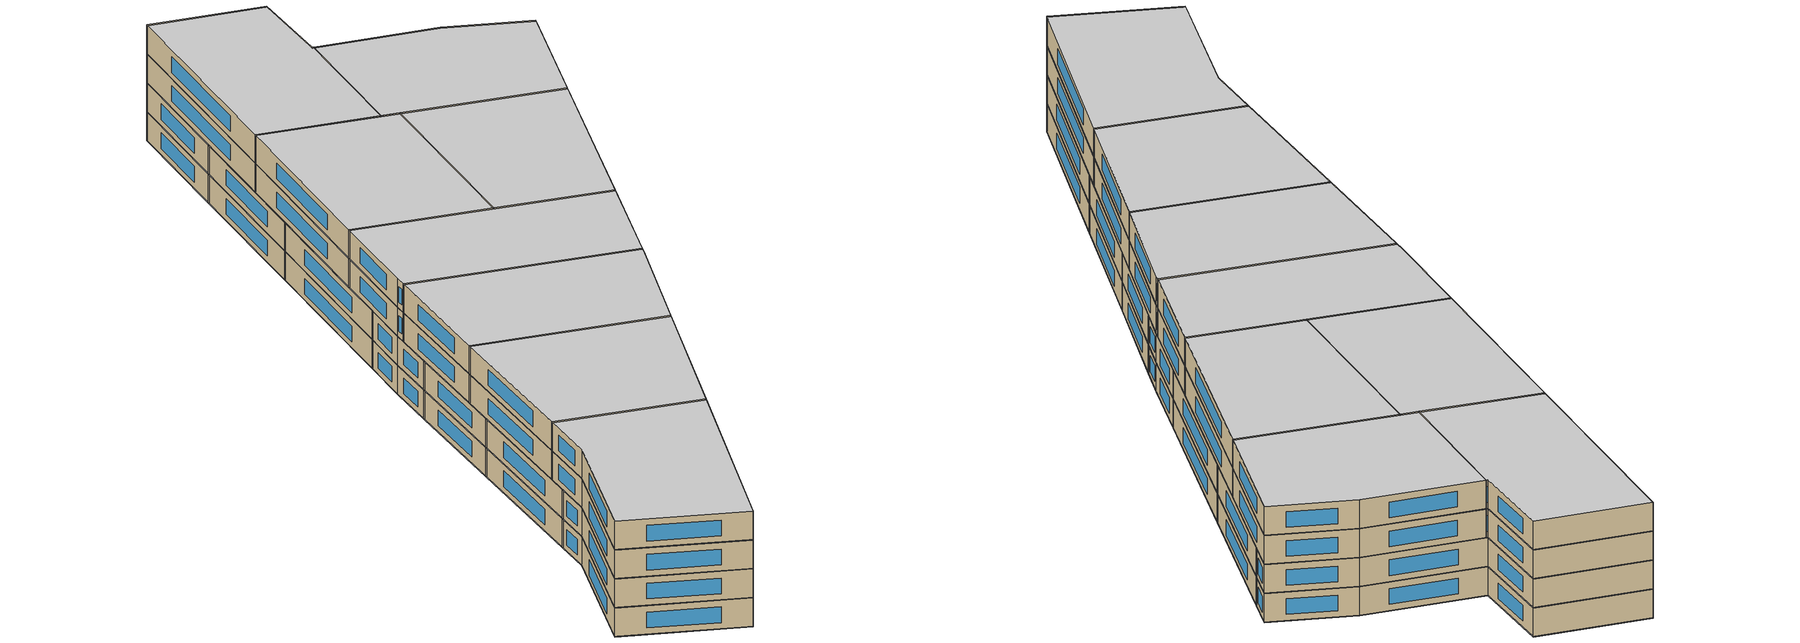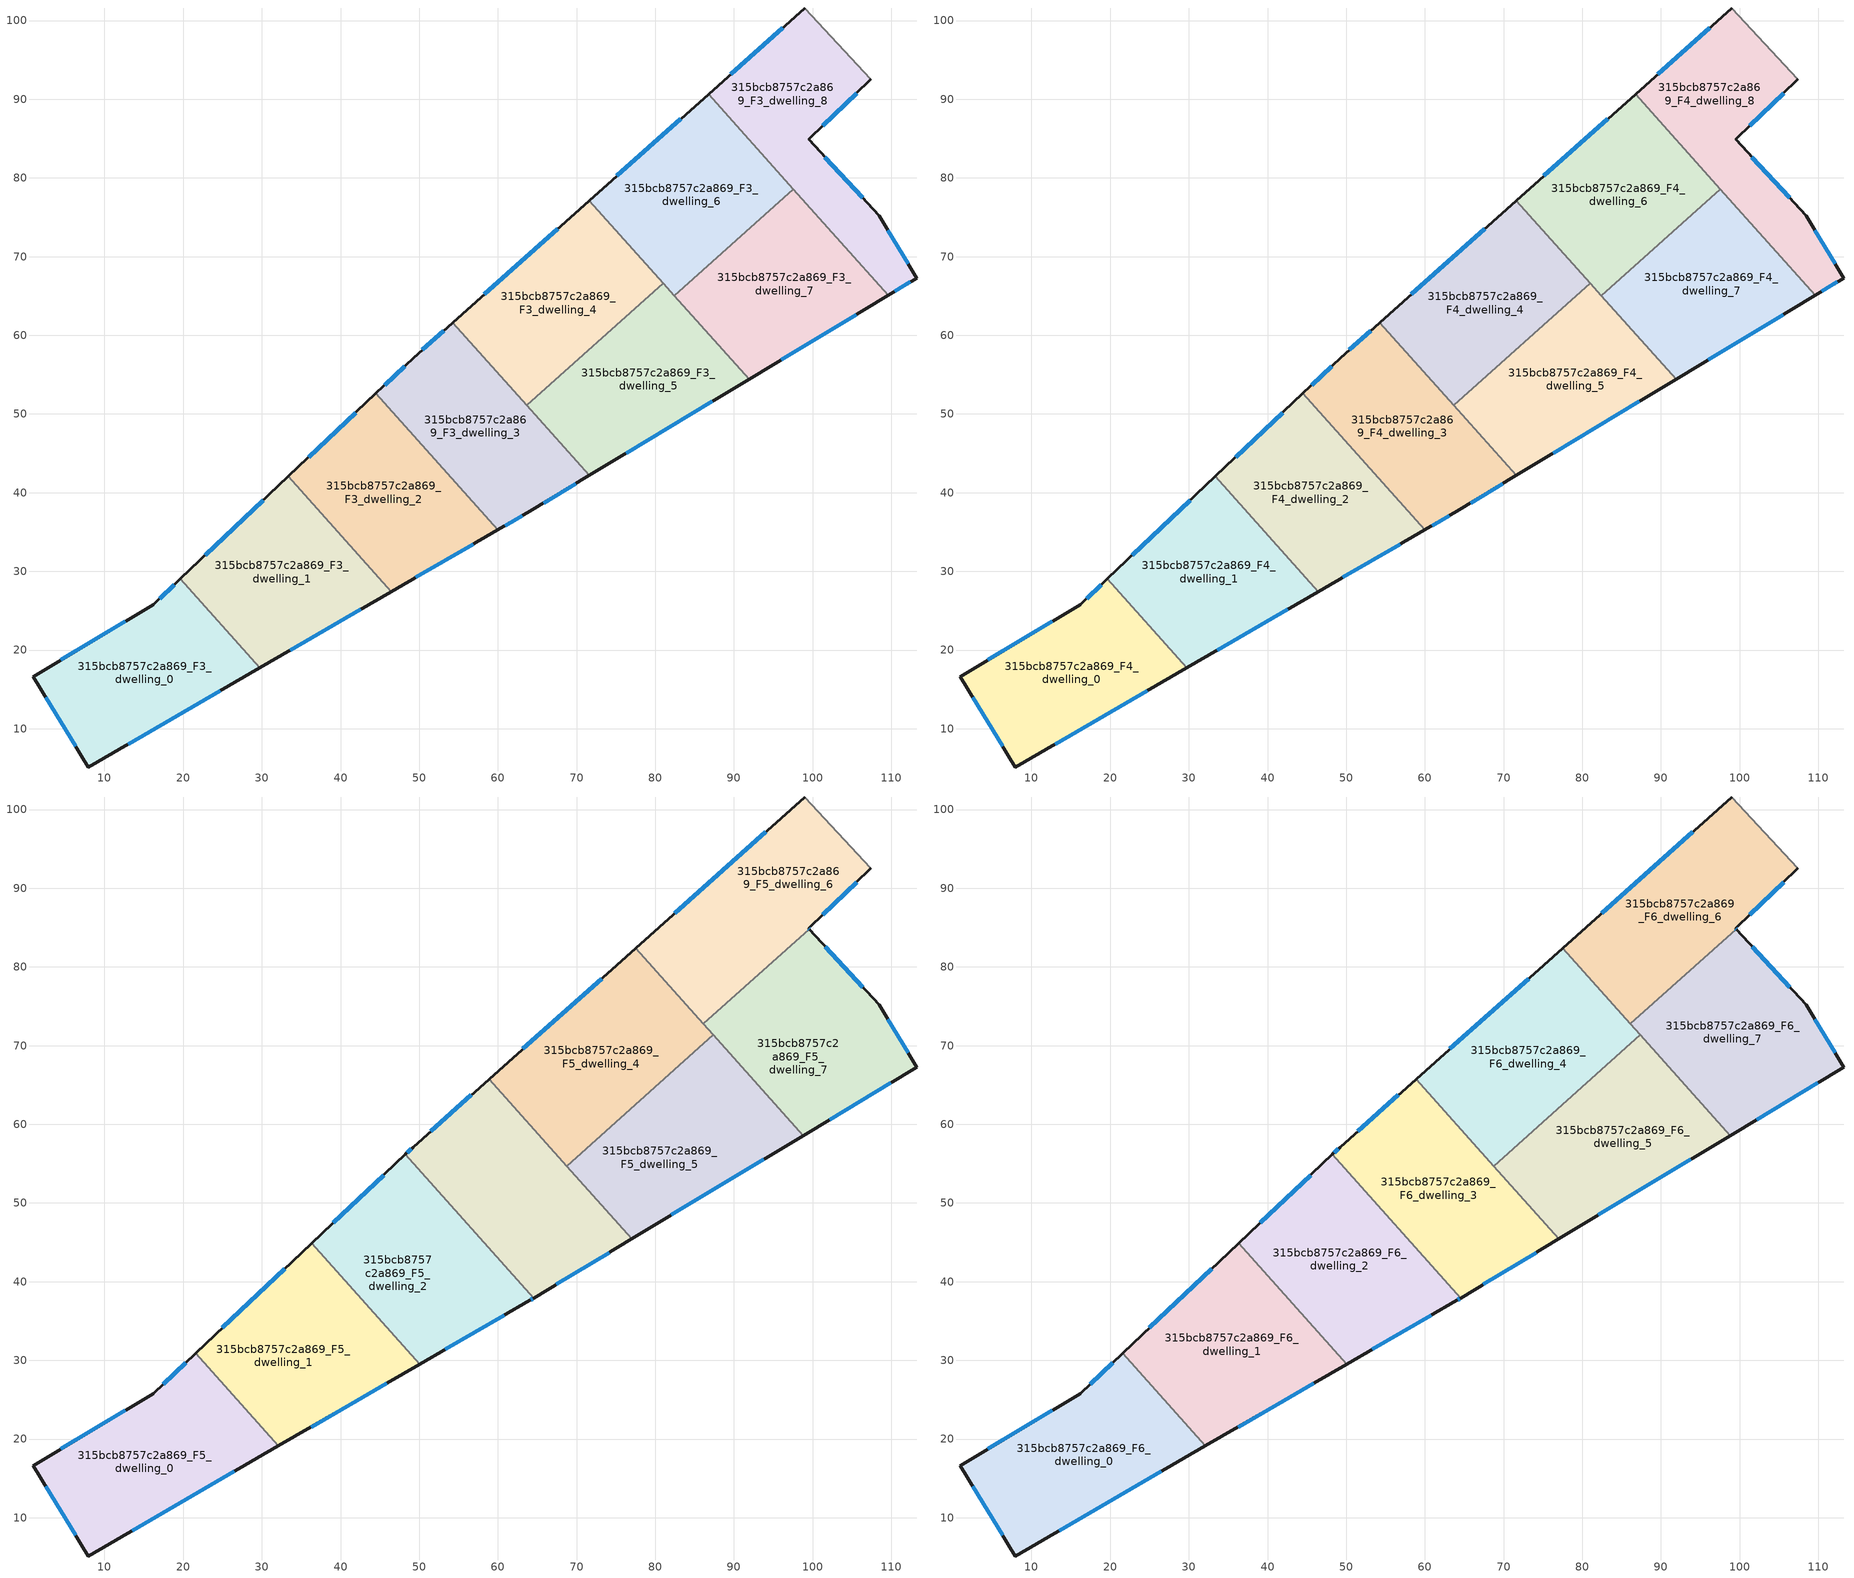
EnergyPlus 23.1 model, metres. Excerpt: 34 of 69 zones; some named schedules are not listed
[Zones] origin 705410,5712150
315bcb8757c2a869_F3_dwelling_0
 floor to 315bcb8757c2a869_F2_dwelling_0 (EU_floor_Construction): 29.74,17.76 19.65,29.05 16.2,25.78 0.94,16.64 7.95,5.14 z9
 wall outside (EU_wall_Construction): 29.74,17.76 7.95,5.14 0.94,16.64 16.2,25.78 19.65,29.05 z9:12
 wall to 315bcb8757c2a869_F3_dwelling_1 (EU_wall_Construction): 19.65,29.05 29.74,17.76 z9:12
 window (EU_Window_Construction): 6.33,7.8 2.56,13.98 / 4.47,18.75 12.67,23.66 / 17,26.53 18.85,28.29 / 24.7,14.84 12.99,8.06 z9.69:11.31
315bcb8757c2a869_F3_dwelling_1
 floor to 315bcb8757c2a869_F2_dwelling_1 (EU_floor_Construction): 46.45,27.43 33.37,42.06 19.65,29.05 29.74,17.76 z9
 wall outside (EU_wall_Construction): 19.65,29.05 33.37,42.06 / 46.45,27.43 29.74,17.76 z9:12
 wall to 315bcb8757c2a869_F3_dwelling_2 (EU_wall_Construction): 33.37,42.06 46.45,27.43 z9:12
 window (EU_Window_Construction): 22.83,32.06 30.19,39.05 / 42.58,25.19 33.61,20 z9.69:11.31
315bcb8757c2a869_F3_dwelling_2
 floor to 315bcb8757c2a869_F2_dwelling_2 (EU_floor_Construction): 60,35.27 44.49,52.61 33.37,42.06 46.45,27.43 z9
 wall outside (EU_wall_Construction): 33.37,42.06 44.49,52.61 / 60,35.27 46.45,27.43 z9:12
 wall to 315bcb8757c2a869_F3_dwelling_3 (EU_wall_Construction): 44.49,52.61 60,35.27 z9:12
 window (EU_Window_Construction): 35.94,44.5 41.92,50.17 / 56.86,33.46 49.59,29.25 z9.69:11.31
315bcb8757c2a869_F3_dwelling_3
 floor to 315bcb8757c2a869_F2_dwelling_3 (EU_floor_Construction): 71.63,42.19 54.27,61.61 49.23,57.1 44.49,52.61 60,35.27 64.04,37.61 z9
 wall outside (EU_wall_Construction): 71.63,42.19 64.04,37.61 60,35.27 / 44.49,52.61 49.23,57.1 54.27,61.61 z9:12
 wall to 315bcb8757c2a869_F3_dwelling_4 (EU_wall_Construction): 54.27,61.61 63.69,51.08 z9:12
 wall to 315bcb8757c2a869_F3_dwelling_5 (EU_wall_Construction): 63.69,51.08 71.63,42.19 z9:12
 window (EU_Window_Construction): 69.88,41.13 65.79,38.67 / 63.1,37.07 60.93,35.81 / 45.59,53.65 48.13,56.06 / 50.39,58.15 53.11,60.57 z9.69:11.31
315bcb8757c2a869_F3_dwelling_4
 floor to 315bcb8757c2a869_F2_dwelling_4 (EU_floor_Construction): 81.04,66.59 71.62,77.12 54.27,61.61 63.69,51.08 z9
 wall outside (EU_wall_Construction): 54.27,61.61 71.62,77.12 z9:12
 wall to 315bcb8757c2a869_F3_dwelling_5 (EU_wall_Construction): 81.04,66.59 63.69,51.08 z9:12
 wall to 315bcb8757c2a869_F3_dwelling_6 (EU_wall_Construction): 71.62,77.12 81.04,66.59 z9:12
 window (EU_Window_Construction): 58.29,65.2 67.61,73.53 z9.69:11.31
315bcb8757c2a869_F3_dwelling_5
 floor to 315bcb8757c2a869_F2_dwelling_5 (EU_floor_Construction): 91.92,54.42 81.04,66.59 63.69,51.08 71.63,42.19 z9
 wall outside (EU_wall_Construction): 91.92,54.42 71.63,42.19 z9:12
 wall to 315bcb8757c2a869_F3_dwelling_7 (EU_wall_Construction): 82.41,65.05 91.92,54.42 z9:12
 wall to 315bcb8757c2a869_F3_dwelling_6 (EU_wall_Construction): 81.04,66.59 82.41,65.05 z9:12
 window (EU_Window_Construction): 87.22,51.59 76.33,45.02 z9.69:11.31
315bcb8757c2a869_F3_dwelling_6
 floor to 315bcb8757c2a869_F2_dwelling_6 (EU_floor_Construction): 97.55,78.59 86.77,90.65 71.62,77.12 82.41,65.05 z9
 wall outside (EU_wall_Construction): 71.62,77.12 86.77,90.65 z9:12
 wall to 315bcb8757c2a869_F3_dwelling_7 (EU_wall_Construction): 97.55,78.59 82.41,65.05 z9:12
 wall to 315bcb8757c2a869_F3_dwelling_8 (EU_wall_Construction): 86.77,90.65 97.55,78.59 z9:12
 window (EU_Window_Construction): 75.13,80.25 83.26,87.51 z9.69:11.31
315bcb8757c2a869_F3_dwelling_7
 floor to 315bcb8757c2a869_F2_dwelling_7 (EU_floor_Construction): 109.62,65.09 97.55,78.59 82.41,65.05 91.92,54.42 z9
 wall outside (EU_wall_Construction): 109.62,65.09 91.92,54.42 z9:12
 wall to 315bcb8757c2a869_F3_dwelling_8 (EU_wall_Construction): 97.55,78.59 109.62,65.09 z9:12
 window (EU_Window_Construction): 105.52,62.62 96.01,56.89 z9.69:11.31
315bcb8757c2a869_F3_dwelling_8
 floor to 315bcb8757c2a869_F2_dwelling_8 (EU_floor_Construction): 113.24,67.28 108.43,75.21 99.47,84.88 107.41,92.54 99.02,101.59 86.77,90.65 109.62,65.09 z9
 wall outside (EU_wall_Construction): 86.77,90.65 99.02,101.59 / 107.41,92.54 99.47,84.88 108.43,75.21 113.24,67.28 109.62,65.09 z9:12
 wall adiabatic (EU_wall_Construction): 99.02,101.59 107.41,92.54 z9:12
 window (EU_Window_Construction): 101.55,82.65 106.36,77.45 / 109.55,73.38 112.13,69.12 / 112.4,66.77 110.46,65.6 / 89.61,93.18 96.18,99.06 / 105.57,90.77 101.31,86.66 z9.69:11.31
315bcb8757c2a869_F4_dwelling_0
 floor to 315bcb8757c2a869_F3_dwelling_0 (EU_floor_Construction): 29.74,17.76 19.65,29.05 16.2,25.78 0.94,16.64 7.95,5.14 z12
 wall outside (EU_wall_Construction): 29.74,17.76 7.95,5.14 0.94,16.64 16.2,25.78 19.65,29.05 z12:15
 wall to 315bcb8757c2a869_F4_dwelling_1 (EU_wall_Construction): 19.65,29.05 29.74,17.76 z12:15
 window (EU_Window_Construction): 6.33,7.8 2.56,13.98 / 4.47,18.75 12.67,23.66 / 17,26.53 18.85,28.29 / 24.7,14.84 12.99,8.06 z12.69:14.31
315bcb8757c2a869_F4_dwelling_1
 floor to 315bcb8757c2a869_F3_dwelling_1 (EU_floor_Construction): 46.45,27.43 33.37,42.06 19.65,29.05 29.74,17.76 z12
 wall outside (EU_wall_Construction): 19.65,29.05 33.37,42.06 / 46.45,27.43 29.74,17.76 z12:15
 wall to 315bcb8757c2a869_F4_dwelling_2 (EU_wall_Construction): 33.37,42.06 46.45,27.43 z12:15
 window (EU_Window_Construction): 22.83,32.06 30.19,39.05 / 42.58,25.19 33.61,20 z12.69:14.31
315bcb8757c2a869_F4_dwelling_2
 floor to 315bcb8757c2a869_F3_dwelling_2 (EU_floor_Construction): 60,35.27 44.49,52.61 33.37,42.06 46.45,27.43 z12
 wall outside (EU_wall_Construction): 33.37,42.06 44.49,52.61 / 60,35.27 46.45,27.43 z12:15
 wall to 315bcb8757c2a869_F4_dwelling_3 (EU_wall_Construction): 44.49,52.61 60,35.27 z12:15
 window (EU_Window_Construction): 35.94,44.5 41.92,50.17 / 56.86,33.46 49.59,29.25 z12.69:14.31
315bcb8757c2a869_F4_dwelling_3
 floor to 315bcb8757c2a869_F3_dwelling_3 (EU_floor_Construction): 71.63,42.19 54.27,61.61 49.23,57.1 44.49,52.61 60,35.27 64.04,37.61 z12
 wall outside (EU_wall_Construction): 71.63,42.19 64.04,37.61 60,35.27 / 44.49,52.61 49.23,57.1 54.27,61.61 z12:15
 wall to 315bcb8757c2a869_F4_dwelling_4 (EU_wall_Construction): 54.27,61.61 63.69,51.08 z12:15
 wall to 315bcb8757c2a869_F4_dwelling_5 (EU_wall_Construction): 63.69,51.08 71.63,42.19 z12:15
 window (EU_Window_Construction): 69.88,41.13 65.79,38.67 / 63.1,37.07 60.93,35.81 / 45.59,53.65 48.13,56.06 / 50.39,58.15 53.11,60.57 z12.69:14.31
315bcb8757c2a869_F4_dwelling_4
 floor to 315bcb8757c2a869_F3_dwelling_4 (EU_floor_Construction): 81.04,66.59 71.62,77.12 54.27,61.61 63.69,51.08 z12
 wall outside (EU_wall_Construction): 54.27,61.61 71.62,77.12 z12:15
 wall to 315bcb8757c2a869_F4_dwelling_5 (EU_wall_Construction): 81.04,66.59 63.69,51.08 z12:15
 wall to 315bcb8757c2a869_F4_dwelling_6 (EU_wall_Construction): 71.62,77.12 81.04,66.59 z12:15
 window (EU_Window_Construction): 58.29,65.2 67.61,73.53 z12.69:14.31
 ceiling adiabatic (EU_roof_Construction): 71.63,77.11 81.04,66.59 68.29,55.19 58.87,65.72 z15
315bcb8757c2a869_F4_dwelling_5
 floor to 315bcb8757c2a869_F3_dwelling_5 (EU_floor_Construction): 91.92,54.42 81.04,66.59 63.69,51.08 71.63,42.19 z12
 wall outside (EU_wall_Construction): 91.92,54.42 71.63,42.19 z12:15
 wall to 315bcb8757c2a869_F4_dwelling_7 (EU_wall_Construction): 82.41,65.05 91.92,54.42 z12:15
 wall to 315bcb8757c2a869_F4_dwelling_6 (EU_wall_Construction): 81.04,66.59 82.41,65.05 z12:15
 window (EU_Window_Construction): 87.22,51.59 76.33,45.02 z12.69:14.31
 ceiling adiabatic (EU_roof_Construction): 81.48,66.09 68.73,54.7 77.01,45.44 91.92,54.42 71.63,42.19 77.01,45.44 68.29,55.19 63.69,51.08 81.04,66.59 z15
315bcb8757c2a869_F4_dwelling_6
 floor to 315bcb8757c2a869_F3_dwelling_6 (EU_floor_Construction): 97.55,78.59 86.77,90.65 71.62,77.12 82.41,65.05 z12
 wall outside (EU_wall_Construction): 71.62,77.12 86.77,90.65 z12:15
 wall to 315bcb8757c2a869_F4_dwelling_7 (EU_wall_Construction): 97.55,78.59 82.41,65.05 z12:15
 wall to 315bcb8757c2a869_F4_dwelling_8 (EU_wall_Construction): 86.77,90.65 97.55,78.59 z12:15
 window (EU_Window_Construction): 75.13,80.25 83.26,87.51 z12.69:14.31
 ceiling adiabatic (EU_roof_Construction): 86.77,90.65 77.52,82.38 88.3,70.32 82.41,65.05 71.62,77.12 z15
315bcb8757c2a869_F4_dwelling_7
 floor to 315bcb8757c2a869_F3_dwelling_7 (EU_floor_Construction): 109.62,65.09 97.55,78.59 82.41,65.05 91.92,54.42 z12
 wall outside (EU_wall_Construction): 109.62,65.09 91.92,54.42 z12:15
 wall to 315bcb8757c2a869_F4_dwelling_8 (EU_wall_Construction): 97.55,78.59 109.62,65.09 z12:15
 window (EU_Window_Construction): 105.52,62.62 96.01,56.89 z12.69:14.31
 ceiling adiabatic (EU_roof_Construction): 88.3,70.32 98.8,58.57 91.92,54.42 82.41,65.05 z15
315bcb8757c2a869_F4_dwelling_8
 floor to 315bcb8757c2a869_F3_dwelling_8 (EU_floor_Construction): 113.24,67.28 108.43,75.21 99.47,84.88 107.41,92.54 99.02,101.59 86.77,90.65 109.62,65.09 z12
 wall outside (EU_wall_Construction): 86.77,90.65 99.02,101.59 / 107.41,92.54 99.47,84.88 108.43,75.21 113.24,67.28 109.62,65.09 z12:15
 wall adiabatic (EU_wall_Construction): 99.02,101.59 107.41,92.54 z12:15
 window (EU_Window_Construction): 101.55,82.65 106.36,77.45 / 109.55,73.38 112.13,69.12 / 112.4,66.77 110.46,65.6 / 89.61,93.18 96.18,99.06 / 105.57,90.77 101.31,86.66 z12.69:14.31
315bcb8757c2a869_F5_dwelling_0
 floor to 315bcb8757c2a869_F4_dwelling_0 (EU_floor_Construction): 29.74,17.76 19.65,29.05 16.2,25.78 0.94,16.64 7.95,5.14 z15
 floor to 315bcb8757c2a869_F4_dwelling_1 (EU_floor_Construction): 32.09,19.12 21.58,30.88 19.65,29.05 29.74,17.76 z15
 wall outside (EU_wall_Construction): 32.09,19.12 7.95,5.14 0.94,16.64 16.2,25.78 21.58,30.88 z15:18
 wall to 315bcb8757c2a869_F5_dwelling_1 (EU_wall_Construction): 21.58,30.88 32.09,19.12 z15:18
 window (EU_Window_Construction): 6.33,7.8 2.56,13.98 / 4.47,18.75 12.67,23.66 / 17.44,26.96 20.33,29.7 / 26.5,15.88 13.54,8.37 z15.69:17.31
315bcb8757c2a869_F5_dwelling_1
 floor to 315bcb8757c2a869_F4_dwelling_1 (EU_floor_Construction): 46.45,27.43 33.37,42.06 21.58,30.88 32.09,19.12 z15
 floor to 315bcb8757c2a869_F4_dwelling_2 (EU_floor_Construction): 50.06,29.52 36.34,44.88 33.37,42.06 46.45,27.43 z15
 wall outside (EU_wall_Construction): 21.58,30.88 36.34,44.88 / 50.06,29.52 32.09,19.12 z15:18
 wall to 315bcb8757c2a869_F5_dwelling_2 (EU_wall_Construction): 36.34,44.88 50.06,29.52 z15:18
 window (EU_Window_Construction): 24.99,34.12 32.92,41.64 / 45.9,27.11 36.25,21.53 z15.69:17.31
315bcb8757c2a869_F5_dwelling_2
 floor to 315bcb8757c2a869_F4_dwelling_2 (EU_floor_Construction): 60,35.27 44.49,52.61 36.34,44.88 50.06,29.52 z15
 floor to 315bcb8757c2a869_F4_dwelling_3 (EU_floor_Construction): 64.04,37.61 64.55,37.92 48.24,56.17 44.49,52.61 60,35.27 z15
 wall outside (EU_wall_Construction): 36.34,44.88 48.24,56.17 / 64.55,37.92 64.04,37.61 50.06,29.52 z15:18
 wall to 315bcb8757c2a869_F5_dwelling_3 (EU_wall_Construction): 48.24,56.17 64.55,37.92 z15:18
 window (EU_Window_Construction): 60.8,35.74 53.3,31.39 / 39.09,47.49 45.49,53.55 / 64.43,37.85 64.16,37.68 z15.69:17.31
315bcb8757c2a869_F5_dwelling_3
 floor to 315bcb8757c2a869_F4_dwelling_3 (EU_floor_Construction): 71.63,42.19 54.27,61.61 49.23,57.1 48.24,56.17 64.55,37.92 z15
 floor to 315bcb8757c2a869_F4_dwelling_4 (EU_floor_Construction): 68.29,55.19 58.87,65.72 54.27,61.61 63.69,51.08 z15
 floor to 315bcb8757c2a869_F4_dwelling_5 (EU_floor_Construction): 77.01,45.44 68.29,55.19 63.69,51.08 71.63,42.19 z15
 wall outside (EU_wall_Construction): 48.24,56.17 49.23,57.1 58.87,65.72 / 77.01,45.43 64.55,37.92 z15:18
 wall to 315bcb8757c2a869_F5_dwelling_4 (EU_wall_Construction): 58.87,65.72 68.73,54.7 z15:18
 wall to 315bcb8757c2a869_F5_dwelling_5 (EU_wall_Construction): 68.73,54.7 77.01,45.43 z15:18
 window (EU_Window_Construction): 48.47,56.38 49,56.89 / 51.46,59.1 56.64,63.73 / 74.13,43.7 67.44,39.66 z15.69:17.31
315bcb8757c2a869_F5_dwelling_4
 floor adiabatic (EU_floor_Construction): 87.37,71.36 77.52,82.38 58.87,65.72 68.73,54.7 z15
 wall outside (EU_wall_Construction): 58.87,65.72 77.52,82.38 z15:18
 wall to 315bcb8757c2a869_F5_dwelling_5 (EU_wall_Construction): 87.37,71.36 68.73,54.7 z15:18
 wall to 315bcb8757c2a869_F5_dwelling_6 (EU_wall_Construction): 77.52,82.38 86.12,72.76 z15:18
 wall to 315bcb8757c2a869_F5_dwelling_7 (EU_wall_Construction): 86.12,72.76 87.37,71.36 z15:18
 window (EU_Window_Construction): 63.19,69.58 73.2,78.52 z15.69:17.31
315bcb8757c2a869_F5_dwelling_5
 floor to 315bcb8757c2a869_F4_dwelling_5 (EU_floor_Construction): 91.92,54.42 81.48,66.09 68.73,54.7 77.01,45.44 z15
 floor adiabatic (EU_floor_Construction): 91.92,54.42 77.01,45.43 98.8,58.57 87.37,71.36 81.48,66.09 z15
 wall outside (EU_wall_Construction): 98.8,58.57 77.01,45.43 z15:18
 wall to 315bcb8757c2a869_F5_dwelling_7 (EU_wall_Construction): 87.37,71.36 98.8,58.57 z15:18
 window (EU_Window_Construction): 93.76,55.53 82.06,48.48 z15.69:17.31
315bcb8757c2a869_F5_dwelling_6
 floor to 315bcb8757c2a869_F4_dwelling_8 (EU_floor_Construction): 99.57,84.78 99.47,84.88 107.41,92.54 99.02,101.59 86.77,90.65 95.37,81.03 z15
 floor to 315bcb8757c2a869_F4_dwelling_6 (EU_floor_Construction): 95.37,81.03 86.77,90.65 77.52,82.38 86.12,72.76 z15
 wall outside (EU_wall_Construction): 77.52,82.38 99.02,101.59 / 107.41,92.54 99.47,84.88 99.57,84.78 z15:18
 wall to 315bcb8757c2a869_F5_dwelling_7 (EU_wall_Construction): 99.57,84.78 86.12,72.76 z15:18
 wall adiabatic (EU_wall_Construction): 99.02,101.59 107.41,92.54 z15:18
 window (EU_Window_Construction): 82.49,86.83 94.04,97.15 / 105.57,90.77 101.31,86.66 / 99.5,84.86 99.55,84.81 z15.69:17.31
315bcb8757c2a869_F5_dwelling_7
 floor to 315bcb8757c2a869_F4_dwelling_7 (EU_floor_Construction): 109.62,65.09 97.55,78.59 88.3,70.32 98.8,58.57 z15
 floor to 315bcb8757c2a869_F4_dwelling_6 (EU_floor_Construction): 97.55,78.59 95.37,81.03 86.12,72.76 88.3,70.32 z15
 floor to 315bcb8757c2a869_F4_dwelling_8 (EU_floor_Construction): 113.24,67.28 108.43,75.21 99.57,84.78 95.37,81.03 109.62,65.09 z15
 wall outside (EU_wall_Construction): 99.57,84.78 108.43,75.21 113.24,67.28 98.8,58.57 z15:18
 window (EU_Window_Construction): 109.9,65.26 102.14,60.59 / 101.62,82.57 106.38,77.43 / 109.55,73.38 112.13,69.12 z15.69:17.31
315bcb8757c2a869_F6_dwelling_0
 floor to 315bcb8757c2a869_F5_dwelling_0 (EU_floor_Construction): 32.09,19.12 21.58,30.88 16.2,25.78 0.94,16.64 7.95,5.14 z18
 wall outside (EU_wall_Construction): 32.09,19.12 7.95,5.14 0.94,16.64 16.2,25.78 21.58,30.88 z18:21
 wall to 315bcb8757c2a869_F6_dwelling_1 (EU_wall_Construction): 21.58,30.88 32.09,19.12 z18:21
 window (EU_Window_Construction): 6.33,7.8 2.56,13.98 / 4.47,18.75 12.67,23.66 / 17.44,26.96 20.33,29.7 / 26.5,15.88 13.54,8.37 z18.69:20.31
 ceiling to 315bcb8757c2a869_F7_dwelling_0 (EU_floor_Construction): 21.58,30.88 32.09,19.12 7.95,5.14 0.94,16.64 16.2,25.78 z21
315bcb8757c2a869_F6_dwelling_1
 floor to 315bcb8757c2a869_F5_dwelling_1 (EU_floor_Construction): 50.06,29.52 36.34,44.88 21.58,30.88 32.09,19.12 z18
 wall outside (EU_wall_Construction): 21.58,30.88 36.34,44.88 / 50.06,29.52 32.09,19.12 z18:21
 wall to 315bcb8757c2a869_F6_dwelling_2 (EU_wall_Construction): 36.34,44.88 50.06,29.52 z18:21
 window (EU_Window_Construction): 24.99,34.12 32.92,41.64 / 45.9,27.11 36.25,21.53 z18.69:20.31
 ceiling to 315bcb8757c2a869_F7_dwelling_1 (EU_floor_Construction): 36.34,44.88 50.06,29.52 32.09,19.12 21.58,30.88 z21
315bcb8757c2a869_F6_dwelling_2
 floor to 315bcb8757c2a869_F5_dwelling_2 (EU_floor_Construction): 64.04,37.61 64.55,37.92 48.24,56.17 36.34,44.88 50.06,29.52 z18
 wall outside (EU_wall_Construction): 36.34,44.88 48.24,56.17 / 64.55,37.92 64.04,37.61 50.06,29.52 z18:21
 wall to 315bcb8757c2a869_F6_dwelling_3 (EU_wall_Construction): 48.24,56.17 64.55,37.92 z18:21
 window (EU_Window_Construction): 60.8,35.74 53.3,31.39 / 39.09,47.49 45.49,53.55 / 64.43,37.85 64.16,37.68 z18.69:20.31
 ceiling to 315bcb8757c2a869_F7_dwelling_2 (EU_floor_Construction): 48.24,56.17 64.55,37.92 64.04,37.61 50.06,29.52 36.34,44.88 z21
315bcb8757c2a869_F6_dwelling_3
 floor to 315bcb8757c2a869_F5_dwelling_3 (EU_floor_Construction): 77.01,45.43 58.87,65.72 49.23,57.1 48.24,56.17 64.55,37.92 z18
 wall outside (EU_wall_Construction): 48.24,56.17 49.23,57.1 58.87,65.72 / 77.01,45.43 64.55,37.92 z18:21
 wall to 315bcb8757c2a869_F6_dwelling_4 (EU_wall_Construction): 58.87,65.72 68.73,54.7 z18:21
 wall to 315bcb8757c2a869_F6_dwelling_5 (EU_wall_Construction): 68.73,54.7 77.01,45.43 z18:21
 window (EU_Window_Construction): 48.47,56.38 49,56.89 / 51.46,59.1 56.64,63.73 / 74.13,43.7 67.44,39.66 z18.69:20.31
 ceiling to 315bcb8757c2a869_F7_dwelling_3 (EU_floor_Construction): 58.87,65.72 77.01,45.43 64.55,37.92 48.24,56.17 49.23,57.1 z21
315bcb8757c2a869_F6_dwelling_4
 floor to 315bcb8757c2a869_F5_dwelling_4 (EU_floor_Construction): 87.37,71.36 77.52,82.38 58.87,65.72 68.73,54.7 z18
 wall outside (EU_wall_Construction): 58.87,65.72 77.52,82.38 z18:21
 wall to 315bcb8757c2a869_F6_dwelling_5 (EU_wall_Construction): 87.37,71.36 68.73,54.7 z18:21
 wall to 315bcb8757c2a869_F6_dwelling_6 (EU_wall_Construction): 77.52,82.38 86.12,72.76 z18:21
 wall to 315bcb8757c2a869_F6_dwelling_7 (EU_wall_Construction): 86.12,72.76 87.37,71.36 z18:21
 window (EU_Window_Construction): 63.19,69.58 73.2,78.52 z18.69:20.31
 ceiling to 315bcb8757c2a869_F7_dwelling_4 (EU_floor_Construction): 77.52,82.38 87.37,71.36 68.73,54.7 58.87,65.72 z21
315bcb8757c2a869_F6_dwelling_5
 floor to 315bcb8757c2a869_F5_dwelling_5 (EU_floor_Construction): 98.8,58.57 87.37,71.36 68.73,54.7 77.01,45.43 z18
 wall outside (EU_wall_Construction): 98.8,58.57 77.01,45.43 z18:21
 wall to 315bcb8757c2a869_F6_dwelling_7 (EU_wall_Construction): 87.37,71.36 98.8,58.57 z18:21
 window (EU_Window_Construction): 93.76,55.53 82.06,48.48 z18.69:20.31
 ceiling to 315bcb8757c2a869_F7_dwelling_5 (EU_floor_Construction): 87.37,71.36 98.8,58.57 77.01,45.43 68.73,54.7 z21
315bcb8757c2a869_F6_dwelling_6
 floor to 315bcb8757c2a869_F5_dwelling_6 (EU_floor_Construction): 99.57,84.78 99.47,84.88 107.41,92.54 99.02,101.59 77.52,82.38 86.12,72.76 z18
 wall outside (EU_wall_Construction): 77.52,82.38 99.02,101.59 / 107.41,92.54 99.47,84.88 99.57,84.78 z18:21
 wall to 315bcb8757c2a869_F6_dwelling_7 (EU_wall_Construction): 99.57,84.78 86.12,72.76 z18:21
 wall adiabatic (EU_wall_Construction): 99.02,101.59 107.41,92.54 z18:21
 window (EU_Window_Construction): 82.49,86.83 94.04,97.15 / 105.57,90.77 101.31,86.66 / 99.5,84.86 99.55,84.81 z18.69:20.31
 ceiling to 315bcb8757c2a869_F7_dwelling_6 (EU_floor_Construction): 99.02,101.59 107.41,92.54 99.47,84.88 99.57,84.78 86.12,72.76 77.52,82.38 z21
315bcb8757c2a869_F6_dwelling_7
 floor to 315bcb8757c2a869_F5_dwelling_7 (EU_floor_Construction): 113.24,67.28 108.43,75.21 99.57,84.78 86.12,72.76 98.8,58.57 z18
 wall outside (EU_wall_Construction): 99.57,84.78 108.43,75.21 113.24,67.28 98.8,58.57 z18:21
 window (EU_Window_Construction): 109.9,65.26 102.14,60.59 / 101.62,82.57 106.38,77.43 / 109.55,73.38 112.13,69.12 z18.69:20.31
 ceiling to 315bcb8757c2a869_F7_dwelling_7 (EU_floor_Construction): 108.43,75.21 113.24,67.28 98.8,58.57 86.12,72.76 99.57,84.78 z21
[Building]
EU S2 Campaign: North Axis=0; Terrain=City; Solar Distribution=FullExterior
[Site:Location]
London: Latitude=51.5; Longitude=-0.5; Time Zone=0; Elevation=25
[SizingPeriod:WeatherFileDays]
AnnualSizingPeriod: Begin Month=1; Begin Day of Month=1; End Month=12; End Day of Month=31; Day of Week for Start Day=Monday; Use Weather File Daylight Saving Period=No; Use Weather File Rain and Snow Indicators=No
[MATERIAL]
EU_InternalMass_Material: Roughness=MediumRough; Thickness=0.1; Conductivity=1; Density=1800; Specific Heat=900; Thermal Absorptance=0.9; Solar Absorptance=0.7; Visible Absorptance=0.7
[MATERIAL:NOMASS] Roughness=MediumRough; Thermal Absorptance=0.9; Solar Absorptance=0.7; Visible Absorptance=0.7
Name | Thermal Resistance
EU_wall_NoMass | 0.635353
EU_roof_NoMass | 0.675062
EU_floor_NoMass | 1.96382
[WINDOWMATERIAL:SIMPLEGLAZINGSYSTEM]
EU_Window_SimpleGlazing: UFactor=2.96269; Solar Heat Gain Coefficient=0.76; Visible Transmittance=0.76
[CONSTRUCTION]
EU_wall_Construction: EU_wall_NoMass
EU_roof_Construction: EU_roof_NoMass
EU_floor_Construction: EU_floor_NoMass
EU_InternalMass_Construction: EU_InternalMass_Material
EU_Window_Construction: EU_Window_SimpleGlazing
[ZONE] Type=1; Multiplier=1; Ceiling Height=autocalculate; Floor Area=autocalculate; Part of Total Floor Area=Yes
Name | Volume
315bcb8757c2a869_F3_dwelling_0; 315bcb8757c2a869_F4_dwelling_0 | 985.807
315bcb8757c2a869_F5_dwelling_0; 315bcb8757c2a869_F6_dwelling_0 | 1109.05
315bcb8757c2a869_F3_dwelling_1; 315bcb8757c2a869_F4_dwelling_1 | 985.857
315bcb8757c2a869_F5_dwelling_1; 315bcb8757c2a869_F6_dwelling_1; 315bcb8757c2a869_F5_dwelling_4; 315bcb8757c2a869_F6_dwelling_4 | 1109.09
315bcb8757c2a869_F3_dwelling_2; 315bcb8757c2a869_F4_dwelling_2 | 985.852
315bcb8757c2a869_F5_dwelling_2; 315bcb8757c2a869_F6_dwelling_2 | 1108.99
315bcb8757c2a869_F3_dwelling_3; 315bcb8757c2a869_F4_dwelling_3 | 985.816
315bcb8757c2a869_F5_dwelling_3; 315bcb8757c2a869_F6_dwelling_3 | 1109.08
315bcb8757c2a869_F3_dwelling_4; 315bcb8757c2a869_F4_dwelling_4 | 985.805
315bcb8757c2a869_F3_dwelling_5; 315bcb8757c2a869_F4_dwelling_5 | 985.882
315bcb8757c2a869_F5_dwelling_5; 315bcb8757c2a869_F6_dwelling_5; 315bcb8757c2a869_F5_dwelling_6; 315bcb8757c2a869_F6_dwelling_6 | 1109.02
315bcb8757c2a869_F3_dwelling_6; 315bcb8757c2a869_F4_dwelling_6 | 985.81
315bcb8757c2a869_F3_dwelling_7; 315bcb8757c2a869_F4_dwelling_7 | 985.832
315bcb8757c2a869_F5_dwelling_7; 315bcb8757c2a869_F6_dwelling_7 | 1109.1
315bcb8757c2a869_F3_dwelling_8; 315bcb8757c2a869_F4_dwelling_8 | 985.793
[INTERNALMASS] Construction=EU_InternalMass_Construction
Name | Zone or ZoneList | Surface Area
315bcb8757c2a869_F3_dwelling_0_EU_InternalMass | 315bcb8757c2a869_F3_dwelling_0 | 328.602
315bcb8757c2a869_F3_dwelling_1_EU_InternalMass | 315bcb8757c2a869_F3_dwelling_1 | 328.619
315bcb8757c2a869_F3_dwelling_2_EU_InternalMass | 315bcb8757c2a869_F3_dwelling_2 | 328.618
315bcb8757c2a869_F3_dwelling_3_EU_InternalMass | 315bcb8757c2a869_F3_dwelling_3 | 328.605
315bcb8757c2a869_F3_dwelling_4_EU_InternalMass | 315bcb8757c2a869_F3_dwelling_4 | 328.601
315bcb8757c2a869_F3_dwelling_5_EU_InternalMass | 315bcb8757c2a869_F3_dwelling_5 | 328.63
315bcb8757c2a869_F3_dwelling_6_EU_InternalMass | 315bcb8757c2a869_F3_dwelling_6 | 328.606
315bcb8757c2a869_F3_dwelling_7_EU_InternalMass | 315bcb8757c2a869_F3_dwelling_7 | 328.617
315bcb8757c2a869_F3_dwelling_8_EU_InternalMass | 315bcb8757c2a869_F3_dwelling_8 | 328.598
315bcb8757c2a869_F4_dwelling_0_EU_InternalMass | 315bcb8757c2a869_F4_dwelling_0 | 328.602
315bcb8757c2a869_F4_dwelling_1_EU_InternalMass | 315bcb8757c2a869_F4_dwelling_1 | 328.619
315bcb8757c2a869_F4_dwelling_2_EU_InternalMass | 315bcb8757c2a869_F4_dwelling_2 | 328.618
315bcb8757c2a869_F4_dwelling_3_EU_InternalMass | 315bcb8757c2a869_F4_dwelling_3 | 328.605
315bcb8757c2a869_F4_dwelling_4_EU_InternalMass | 315bcb8757c2a869_F4_dwelling_4 | 328.601
315bcb8757c2a869_F4_dwelling_5_EU_InternalMass | 315bcb8757c2a869_F4_dwelling_5 | 328.63
315bcb8757c2a869_F4_dwelling_6_EU_InternalMass | 315bcb8757c2a869_F4_dwelling_6 | 328.606
315bcb8757c2a869_F4_dwelling_7_EU_InternalMass | 315bcb8757c2a869_F4_dwelling_7 | 328.617
315bcb8757c2a869_F4_dwelling_8_EU_InternalMass | 315bcb8757c2a869_F4_dwelling_8 | 328.598
315bcb8757c2a869_F5_dwelling_0_EU_InternalMass | 315bcb8757c2a869_F5_dwelling_0 | 369.683
315bcb8757c2a869_F5_dwelling_1_EU_InternalMass | 315bcb8757c2a869_F5_dwelling_1 | 369.695
315bcb8757c2a869_F5_dwelling_2_EU_InternalMass | 315bcb8757c2a869_F5_dwelling_2 | 369.664
315bcb8757c2a869_F5_dwelling_3_EU_InternalMass | 315bcb8757c2a869_F5_dwelling_3 | 369.705
315bcb8757c2a869_F5_dwelling_4_EU_InternalMass | 315bcb8757c2a869_F5_dwelling_4 | 369.7
315bcb8757c2a869_F5_dwelling_5_EU_InternalMass | 315bcb8757c2a869_F5_dwelling_5 | 369.67
315bcb8757c2a869_F5_dwelling_6_EU_InternalMass | 315bcb8757c2a869_F5_dwelling_6 | 369.676
315bcb8757c2a869_F5_dwelling_7_EU_InternalMass | 315bcb8757c2a869_F5_dwelling_7 | 369.698
315bcb8757c2a869_F6_dwelling_0_EU_InternalMass | 315bcb8757c2a869_F6_dwelling_0 | 369.683
315bcb8757c2a869_F6_dwelling_1_EU_InternalMass | 315bcb8757c2a869_F6_dwelling_1 | 369.695
315bcb8757c2a869_F6_dwelling_2_EU_InternalMass | 315bcb8757c2a869_F6_dwelling_2 | 369.664
315bcb8757c2a869_F6_dwelling_3_EU_InternalMass | 315bcb8757c2a869_F6_dwelling_3 | 369.705
315bcb8757c2a869_F6_dwelling_4_EU_InternalMass | 315bcb8757c2a869_F6_dwelling_4 | 369.7
315bcb8757c2a869_F6_dwelling_5_EU_InternalMass | 315bcb8757c2a869_F6_dwelling_5 | 369.67
315bcb8757c2a869_F6_dwelling_6_EU_InternalMass | 315bcb8757c2a869_F6_dwelling_6 | 369.676
315bcb8757c2a869_F6_dwelling_7_EU_InternalMass | 315bcb8757c2a869_F6_dwelling_7 | 369.698
[OTHEREQUIPMENT] Fuel Type=Electricity; Design Level Calculation Method=Watts/Area; Power per Zone Floor Area=1; Fraction Latent=0; Fraction Radiant=0; Fraction Lost=0; Carbon Dioxide Generation Rate=0; EndUse Subcategory=EU_Step8_InternalGains
Name | Zone or ZoneList or Space or SpaceList | Schedule
EU_Step8_InternalGain_315bcb8757c2a869_F3_dwelling_0_f000 | 315bcb8757c2a869_F3_dwelling_0 | EU_Step8_GainSchedule_315bcb8757c2a869_F3_dwelling_0_f000
EU_Step8_InternalGain_315bcb8757c2a869_F3_dwelling_1_f000 | 315bcb8757c2a869_F3_dwelling_1 | EU_Step8_GainSchedule_315bcb8757c2a869_F3_dwelling_1_f000
EU_Step8_InternalGain_315bcb8757c2a869_F3_dwelling_2_f000 | 315bcb8757c2a869_F3_dwelling_2 | EU_Step8_GainSchedule_315bcb8757c2a869_F3_dwelling_2_f000
EU_Step8_InternalGain_315bcb8757c2a869_F3_dwelling_3_f000 | 315bcb8757c2a869_F3_dwelling_3 | EU_Step8_GainSchedule_315bcb8757c2a869_F3_dwelling_3_f000
EU_Step8_InternalGain_315bcb8757c2a869_F3_dwelling_4_f000 | 315bcb8757c2a869_F3_dwelling_4 | EU_Step8_GainSchedule_315bcb8757c2a869_F3_dwelling_4_f000
EU_Step8_InternalGain_315bcb8757c2a869_F3_dwelling_5_f000 | 315bcb8757c2a869_F3_dwelling_5 | EU_Step8_GainSchedule_315bcb8757c2a869_F3_dwelling_5_f000
EU_Step8_InternalGain_315bcb8757c2a869_F3_dwelling_6_f000 | 315bcb8757c2a869_F3_dwelling_6 | EU_Step8_GainSchedule_315bcb8757c2a869_F3_dwelling_6_f000
EU_Step8_InternalGain_315bcb8757c2a869_F3_dwelling_7_f000 | 315bcb8757c2a869_F3_dwelling_7 | EU_Step8_GainSchedule_315bcb8757c2a869_F3_dwelling_7_f000
EU_Step8_InternalGain_315bcb8757c2a869_F3_dwelling_8_f000 | 315bcb8757c2a869_F3_dwelling_8 | EU_Step8_GainSchedule_315bcb8757c2a869_F3_dwelling_8_f000
EU_Step8_InternalGain_315bcb8757c2a869_F4_dwelling_0_f000 | 315bcb8757c2a869_F4_dwelling_0 | EU_Step8_GainSchedule_315bcb8757c2a869_F4_dwelling_0_f000
EU_Step8_InternalGain_315bcb8757c2a869_F4_dwelling_1_f000 | 315bcb8757c2a869_F4_dwelling_1 | EU_Step8_GainSchedule_315bcb8757c2a869_F4_dwelling_1_f000
EU_Step8_InternalGain_315bcb8757c2a869_F4_dwelling_2_f000 | 315bcb8757c2a869_F4_dwelling_2 | EU_Step8_GainSchedule_315bcb8757c2a869_F4_dwelling_2_f000
EU_Step8_InternalGain_315bcb8757c2a869_F4_dwelling_3_f000 | 315bcb8757c2a869_F4_dwelling_3 | EU_Step8_GainSchedule_315bcb8757c2a869_F4_dwelling_3_f000
EU_Step8_InternalGain_315bcb8757c2a869_F4_dwelling_4_f000 | 315bcb8757c2a869_F4_dwelling_4 | EU_Step8_GainSchedule_315bcb8757c2a869_F4_dwelling_4_f000
EU_Step8_InternalGain_315bcb8757c2a869_F4_dwelling_5_f000 | 315bcb8757c2a869_F4_dwelling_5 | EU_Step8_GainSchedule_315bcb8757c2a869_F4_dwelling_5_f000
EU_Step8_InternalGain_315bcb8757c2a869_F4_dwelling_6_f000 | 315bcb8757c2a869_F4_dwelling_6 | EU_Step8_GainSchedule_315bcb8757c2a869_F4_dwelling_6_f000
EU_Step8_InternalGain_315bcb8757c2a869_F4_dwelling_7_f000 | 315bcb8757c2a869_F4_dwelling_7 | EU_Step8_GainSchedule_315bcb8757c2a869_F4_dwelling_7_f000
EU_Step8_InternalGain_315bcb8757c2a869_F4_dwelling_8_f000 | 315bcb8757c2a869_F4_dwelling_8 | EU_Step8_GainSchedule_315bcb8757c2a869_F4_dwelling_8_f000
EU_Step8_InternalGain_315bcb8757c2a869_F5_dwelling_0_f000 | 315bcb8757c2a869_F5_dwelling_0 | EU_Step8_GainSchedule_315bcb8757c2a869_F5_dwelling_0_f000
EU_Step8_InternalGain_315bcb8757c2a869_F5_dwelling_1_f000 | 315bcb8757c2a869_F5_dwelling_1 | EU_Step8_GainSchedule_315bcb8757c2a869_F5_dwelling_1_f000
EU_Step8_InternalGain_315bcb8757c2a869_F5_dwelling_2_f000 | 315bcb8757c2a869_F5_dwelling_2 | EU_Step8_GainSchedule_315bcb8757c2a869_F5_dwelling_2_f000
EU_Step8_InternalGain_315bcb8757c2a869_F5_dwelling_3_f000 | 315bcb8757c2a869_F5_dwelling_3 | EU_Step8_GainSchedule_315bcb8757c2a869_F5_dwelling_3_f000
EU_Step8_InternalGain_315bcb8757c2a869_F5_dwelling_4_f000 | 315bcb8757c2a869_F5_dwelling_4 | EU_Step8_GainSchedule_315bcb8757c2a869_F5_dwelling_4_f000
EU_Step8_InternalGain_315bcb8757c2a869_F5_dwelling_5_f000 | 315bcb8757c2a869_F5_dwelling_5 | EU_Step8_GainSchedule_315bcb8757c2a869_F5_dwelling_5_f000
EU_Step8_InternalGain_315bcb8757c2a869_F5_dwelling_6_f000 | 315bcb8757c2a869_F5_dwelling_6 | EU_Step8_GainSchedule_315bcb8757c2a869_F5_dwelling_6_f000
EU_Step8_InternalGain_315bcb8757c2a869_F5_dwelling_7_f000 | 315bcb8757c2a869_F5_dwelling_7 | EU_Step8_GainSchedule_315bcb8757c2a869_F5_dwelling_7_f000
EU_Step8_InternalGain_315bcb8757c2a869_F6_dwelling_0_f000 | 315bcb8757c2a869_F6_dwelling_0 | EU_Step8_GainSchedule_315bcb8757c2a869_F6_dwelling_0_f000
EU_Step8_InternalGain_315bcb8757c2a869_F6_dwelling_1_f000 | 315bcb8757c2a869_F6_dwelling_1 | EU_Step8_GainSchedule_315bcb8757c2a869_F6_dwelling_1_f000
EU_Step8_InternalGain_315bcb8757c2a869_F6_dwelling_2_f000 | 315bcb8757c2a869_F6_dwelling_2 | EU_Step8_GainSchedule_315bcb8757c2a869_F6_dwelling_2_f000
EU_Step8_InternalGain_315bcb8757c2a869_F6_dwelling_3_f000 | 315bcb8757c2a869_F6_dwelling_3 | EU_Step8_GainSchedule_315bcb8757c2a869_F6_dwelling_3_f000
EU_Step8_InternalGain_315bcb8757c2a869_F6_dwelling_4_f000 | 315bcb8757c2a869_F6_dwelling_4 | EU_Step8_GainSchedule_315bcb8757c2a869_F6_dwelling_4_f000
EU_Step8_InternalGain_315bcb8757c2a869_F6_dwelling_5_f000 | 315bcb8757c2a869_F6_dwelling_5 | EU_Step8_GainSchedule_315bcb8757c2a869_F6_dwelling_5_f000
EU_Step8_InternalGain_315bcb8757c2a869_F6_dwelling_6_f000 | 315bcb8757c2a869_F6_dwelling_6 | EU_Step8_GainSchedule_315bcb8757c2a869_F6_dwelling_6_f000
EU_Step8_InternalGain_315bcb8757c2a869_F6_dwelling_7_f000 | 315bcb8757c2a869_F6_dwelling_7 | EU_Step8_GainSchedule_315bcb8757c2a869_F6_dwelling_7_f000
[ZONEVENTILATION:DESIGNFLOWRATE] Schedule=EU_AlwaysOn; Design Flow Rate Calculation Method=AirChanges/Hour; Air Changes per Hour=0.555504; Ventilation Type=Natural; Fan Pressure Rise=0; Fan Total Efficiency=1; Constant Term Coefficient=1; Temperature Term Coefficient=0; Velocity Term Coefficient=0; Velocity Squared Term Coefficient=0; Minimum Indoor Temperature=-100; Maximum Indoor Temperature=100; Delta Temperature=-100; Minimum Outdoor Temperature=-100; Maximum Outdoor Temperature=100; Maximum Wind Speed=40
Name | Zone or ZoneList or Space or SpaceList
EU_ConstantAir_315bcb8757c2a869_F3_dwelling_0 | 315bcb8757c2a869_F3_dwelling_0
EU_ConstantAir_315bcb8757c2a869_F3_dwelling_1 | 315bcb8757c2a869_F3_dwelling_1
EU_ConstantAir_315bcb8757c2a869_F3_dwelling_2 | 315bcb8757c2a869_F3_dwelling_2
EU_ConstantAir_315bcb8757c2a869_F3_dwelling_3 | 315bcb8757c2a869_F3_dwelling_3
EU_ConstantAir_315bcb8757c2a869_F3_dwelling_4 | 315bcb8757c2a869_F3_dwelling_4
EU_ConstantAir_315bcb8757c2a869_F3_dwelling_5 | 315bcb8757c2a869_F3_dwelling_5
EU_ConstantAir_315bcb8757c2a869_F3_dwelling_6 | 315bcb8757c2a869_F3_dwelling_6
EU_ConstantAir_315bcb8757c2a869_F3_dwelling_7 | 315bcb8757c2a869_F3_dwelling_7
EU_ConstantAir_315bcb8757c2a869_F3_dwelling_8 | 315bcb8757c2a869_F3_dwelling_8
EU_ConstantAir_315bcb8757c2a869_F4_dwelling_0 | 315bcb8757c2a869_F4_dwelling_0
EU_ConstantAir_315bcb8757c2a869_F4_dwelling_1 | 315bcb8757c2a869_F4_dwelling_1
EU_ConstantAir_315bcb8757c2a869_F4_dwelling_2 | 315bcb8757c2a869_F4_dwelling_2
EU_ConstantAir_315bcb8757c2a869_F4_dwelling_3 | 315bcb8757c2a869_F4_dwelling_3
EU_ConstantAir_315bcb8757c2a869_F4_dwelling_4 | 315bcb8757c2a869_F4_dwelling_4
EU_ConstantAir_315bcb8757c2a869_F4_dwelling_5 | 315bcb8757c2a869_F4_dwelling_5
EU_ConstantAir_315bcb8757c2a869_F4_dwelling_6 | 315bcb8757c2a869_F4_dwelling_6
EU_ConstantAir_315bcb8757c2a869_F4_dwelling_7 | 315bcb8757c2a869_F4_dwelling_7
EU_ConstantAir_315bcb8757c2a869_F4_dwelling_8 | 315bcb8757c2a869_F4_dwelling_8
EU_ConstantAir_315bcb8757c2a869_F5_dwelling_0 | 315bcb8757c2a869_F5_dwelling_0
EU_ConstantAir_315bcb8757c2a869_F5_dwelling_1 | 315bcb8757c2a869_F5_dwelling_1
EU_ConstantAir_315bcb8757c2a869_F5_dwelling_2 | 315bcb8757c2a869_F5_dwelling_2
EU_ConstantAir_315bcb8757c2a869_F5_dwelling_3 | 315bcb8757c2a869_F5_dwelling_3
EU_ConstantAir_315bcb8757c2a869_F5_dwelling_4 | 315bcb8757c2a869_F5_dwelling_4
EU_ConstantAir_315bcb8757c2a869_F5_dwelling_5 | 315bcb8757c2a869_F5_dwelling_5
EU_ConstantAir_315bcb8757c2a869_F5_dwelling_6 | 315bcb8757c2a869_F5_dwelling_6
EU_ConstantAir_315bcb8757c2a869_F5_dwelling_7 | 315bcb8757c2a869_F5_dwelling_7
EU_ConstantAir_315bcb8757c2a869_F6_dwelling_0 | 315bcb8757c2a869_F6_dwelling_0
EU_ConstantAir_315bcb8757c2a869_F6_dwelling_1 | 315bcb8757c2a869_F6_dwelling_1
EU_ConstantAir_315bcb8757c2a869_F6_dwelling_2 | 315bcb8757c2a869_F6_dwelling_2
EU_ConstantAir_315bcb8757c2a869_F6_dwelling_3 | 315bcb8757c2a869_F6_dwelling_3
EU_ConstantAir_315bcb8757c2a869_F6_dwelling_4 | 315bcb8757c2a869_F6_dwelling_4
EU_ConstantAir_315bcb8757c2a869_F6_dwelling_5 | 315bcb8757c2a869_F6_dwelling_5
EU_ConstantAir_315bcb8757c2a869_F6_dwelling_6 | 315bcb8757c2a869_F6_dwelling_6
EU_ConstantAir_315bcb8757c2a869_F6_dwelling_7 | 315bcb8757c2a869_F6_dwelling_7
[HVACTEMPLATE:ZONE:IDEALLOADSAIRSYSTEM] System Availability Schedule=EU_AlwaysOn; Maximum Heating Supply Air Temperature=50; Minimum Cooling Supply Air Temperature=13; Maximum Heating Supply Air Humidity Ratio=0.0156; Minimum Cooling Supply Air Humidity Ratio=0.0077; Heating Limit=NoLimit; Cooling Limit=NoLimit; Heating Availability Schedule=EU_AlwaysOn; Cooling Availability Schedule=EU_CoolingOff; Dehumidification Control Type=ConstantSensibleHeatRatio; Cooling Sensible Heat Ratio=0.7; Dehumidification Setpoint=60; Humidification Control Type=None; Humidification Setpoint=30; Outdoor Air Method=None; Outdoor Air Flow Rate per Person=0.00944; Outdoor Air Flow Rate per Zone Floor Area=0; Outdoor Air Flow Rate per Zone=0; Demand Controlled Ventilation Type=None; Outdoor Air Economizer Type=NoEconomizer; Heat Recovery Type=None; Sensible Heat Recovery Effectiveness=0.7; Latent Heat Recovery Effectiveness=0.65
Name | Template Thermostat
315bcb8757c2a869_F3_dwelling_0 | EU_HeatOnly_315bcb8757c2a869_F3_dwelling_0
315bcb8757c2a869_F3_dwelling_1 | EU_HeatOnly_315bcb8757c2a869_F3_dwelling_1
315bcb8757c2a869_F3_dwelling_2 | EU_HeatOnly_315bcb8757c2a869_F3_dwelling_2
315bcb8757c2a869_F3_dwelling_3 | EU_HeatOnly_315bcb8757c2a869_F3_dwelling_3
315bcb8757c2a869_F3_dwelling_4 | EU_HeatOnly_315bcb8757c2a869_F3_dwelling_4
315bcb8757c2a869_F3_dwelling_5 | EU_HeatOnly_315bcb8757c2a869_F3_dwelling_5
315bcb8757c2a869_F3_dwelling_6 | EU_HeatOnly_315bcb8757c2a869_F3_dwelling_6
315bcb8757c2a869_F3_dwelling_7 | EU_HeatOnly_315bcb8757c2a869_F3_dwelling_7
315bcb8757c2a869_F3_dwelling_8 | EU_HeatOnly_315bcb8757c2a869_F3_dwelling_8
315bcb8757c2a869_F4_dwelling_0 | EU_HeatOnly_315bcb8757c2a869_F4_dwelling_0
315bcb8757c2a869_F4_dwelling_1 | EU_HeatOnly_315bcb8757c2a869_F4_dwelling_1
315bcb8757c2a869_F4_dwelling_2 | EU_HeatOnly_315bcb8757c2a869_F4_dwelling_2
315bcb8757c2a869_F4_dwelling_3 | EU_HeatOnly_315bcb8757c2a869_F4_dwelling_3
315bcb8757c2a869_F4_dwelling_4 | EU_HeatOnly_315bcb8757c2a869_F4_dwelling_4
315bcb8757c2a869_F4_dwelling_5 | EU_HeatOnly_315bcb8757c2a869_F4_dwelling_5
315bcb8757c2a869_F4_dwelling_6 | EU_HeatOnly_315bcb8757c2a869_F4_dwelling_6
315bcb8757c2a869_F4_dwelling_7 | EU_HeatOnly_315bcb8757c2a869_F4_dwelling_7
315bcb8757c2a869_F4_dwelling_8 | EU_HeatOnly_315bcb8757c2a869_F4_dwelling_8
315bcb8757c2a869_F5_dwelling_0 | EU_HeatOnly_315bcb8757c2a869_F5_dwelling_0
315bcb8757c2a869_F5_dwelling_1 | EU_HeatOnly_315bcb8757c2a869_F5_dwelling_1
315bcb8757c2a869_F5_dwelling_2 | EU_HeatOnly_315bcb8757c2a869_F5_dwelling_2
315bcb8757c2a869_F5_dwelling_3 | EU_HeatOnly_315bcb8757c2a869_F5_dwelling_3
315bcb8757c2a869_F5_dwelling_4 | EU_HeatOnly_315bcb8757c2a869_F5_dwelling_4
315bcb8757c2a869_F5_dwelling_5 | EU_HeatOnly_315bcb8757c2a869_F5_dwelling_5
315bcb8757c2a869_F5_dwelling_6 | EU_HeatOnly_315bcb8757c2a869_F5_dwelling_6
315bcb8757c2a869_F5_dwelling_7 | EU_HeatOnly_315bcb8757c2a869_F5_dwelling_7
315bcb8757c2a869_F6_dwelling_0 | EU_HeatOnly_315bcb8757c2a869_F6_dwelling_0
315bcb8757c2a869_F6_dwelling_1 | EU_HeatOnly_315bcb8757c2a869_F6_dwelling_1
315bcb8757c2a869_F6_dwelling_2 | EU_HeatOnly_315bcb8757c2a869_F6_dwelling_2
315bcb8757c2a869_F6_dwelling_3 | EU_HeatOnly_315bcb8757c2a869_F6_dwelling_3
315bcb8757c2a869_F6_dwelling_4 | EU_HeatOnly_315bcb8757c2a869_F6_dwelling_4
315bcb8757c2a869_F6_dwelling_5 | EU_HeatOnly_315bcb8757c2a869_F6_dwelling_5
315bcb8757c2a869_F6_dwelling_6 | EU_HeatOnly_315bcb8757c2a869_F6_dwelling_6
315bcb8757c2a869_F6_dwelling_7 | EU_HeatOnly_315bcb8757c2a869_F6_dwelling_7
[SIZING:ZONE] Zone Cooling Design Supply Air Temperature Input Method=SupplyAirTemperature; Zone Cooling Design Supply Air Temperature=13; Zone Heating Design Supply Air Temperature Input Method=SupplyAirTemperature; Zone Heating Design Supply Air Temperature=50; Zone Cooling Design Supply Air Humidity Ratio=0.008; Zone Heating Design Supply Air Humidity Ratio=0.008; Cooling Design Air Flow Method=DesignDay; Cooling Design Air Flow Rate=0; Cooling Minimum Air Flow per Zone Floor Area=0.000762; Cooling Minimum Air Flow=0; Cooling Minimum Air Flow Fraction=0.2; Heating Design Air Flow Method=DesignDay; Heating Design Air Flow Rate=0; Heating Maximum Air Flow per Zone Floor Area=0.002032; Heating Maximum Air Flow=0.141576; Heating Maximum Air Flow Fraction=0.3; Account for Dedicated Outdoor Air System=No; Dedicated Outdoor Air System Control Strategy=NeutralSupplyAir; Dedicated Outdoor Air Low Setpoint Temperature for Design=autosize; Dedicated Outdoor Air High Setpoint Temperature for Design=autosize; Zone Load Sizing Method=Sensible Load Only No Latent Load; Zone Latent Cooling Design Supply Air Humidity Ratio Input Method=HumidityRatioDifference; Zone Cooling Design Supply Air Humidity Ratio Difference=0.005; Zone Latent Heating Design Supply Air Humidity Ratio Input Method=HumidityRatioDifference; Zone Humidification Design Supply Air Humidity Ratio Difference=0.005
315bcb8757c2a869_F3_dwelling_0; 315bcb8757c2a869_F3_dwelling_1; 315bcb8757c2a869_F3_dwelling_2; 315bcb8757c2a869_F3_dwelling_3; 315bcb8757c2a869_F3_dwelling_4; 315bcb8757c2a869_F3_dwelling_5; 315bcb8757c2a869_F3_dwelling_6; 315bcb8757c2a869_F3_dwelling_7; 315bcb8757c2a869_F3_dwelling_8; 315bcb8757c2a869_F4_dwelling_0; 315bcb8757c2a869_F4_dwelling_1; 315bcb8757c2a869_F4_dwelling_2; 315bcb8757c2a869_F4_dwelling_3; 315bcb8757c2a869_F4_dwelling_4; 315bcb8757c2a869_F4_dwelling_5; 315bcb8757c2a869_F4_dwelling_6; 315bcb8757c2a869_F4_dwelling_7; 315bcb8757c2a869_F4_dwelling_8; 315bcb8757c2a869_F5_dwelling_0; 315bcb8757c2a869_F5_dwelling_1; 315bcb8757c2a869_F5_dwelling_2; 315bcb8757c2a869_F5_dwelling_3; 315bcb8757c2a869_F5_dwelling_4; 315bcb8757c2a869_F5_dwelling_5; 315bcb8757c2a869_F5_dwelling_6; 315bcb8757c2a869_F5_dwelling_7; 315bcb8757c2a869_F6_dwelling_0; 315bcb8757c2a869_F6_dwelling_1; 315bcb8757c2a869_F6_dwelling_2; 315bcb8757c2a869_F6_dwelling_3; 315bcb8757c2a869_F6_dwelling_4; 315bcb8757c2a869_F6_dwelling_5; 315bcb8757c2a869_F6_dwelling_6; 315bcb8757c2a869_F6_dwelling_7
[SCHEDULE:FILE] Column Number=1; Rows to Skip at Top=0; Number of Hours of Data=8760; Column Separator=Comma; Interpolate to Timestep=No; Minutes per Item=60; Adjust Schedule for Daylight Savings=Yes
Name | File
EU_Step8_GainSchedule_315bcb8757c2a869_F3_dwelling_0_f000 | ../../schedules/315bcb8757c2a869/315bcb8757c2a869_F3_dwelling_0_f000_gain.csv
EU_Step8_GainSchedule_315bcb8757c2a869_F3_dwelling_1_f000 | ../../schedules/315bcb8757c2a869/315bcb8757c2a869_F3_dwelling_1_f000_gain.csv
EU_Step8_GainSchedule_315bcb8757c2a869_F3_dwelling_2_f000 | ../../schedules/315bcb8757c2a869/315bcb8757c2a869_F3_dwelling_2_f000_gain.csv
EU_Step8_GainSchedule_315bcb8757c2a869_F3_dwelling_3_f000 | ../../schedules/315bcb8757c2a869/315bcb8757c2a869_F3_dwelling_3_f000_gain.csv
